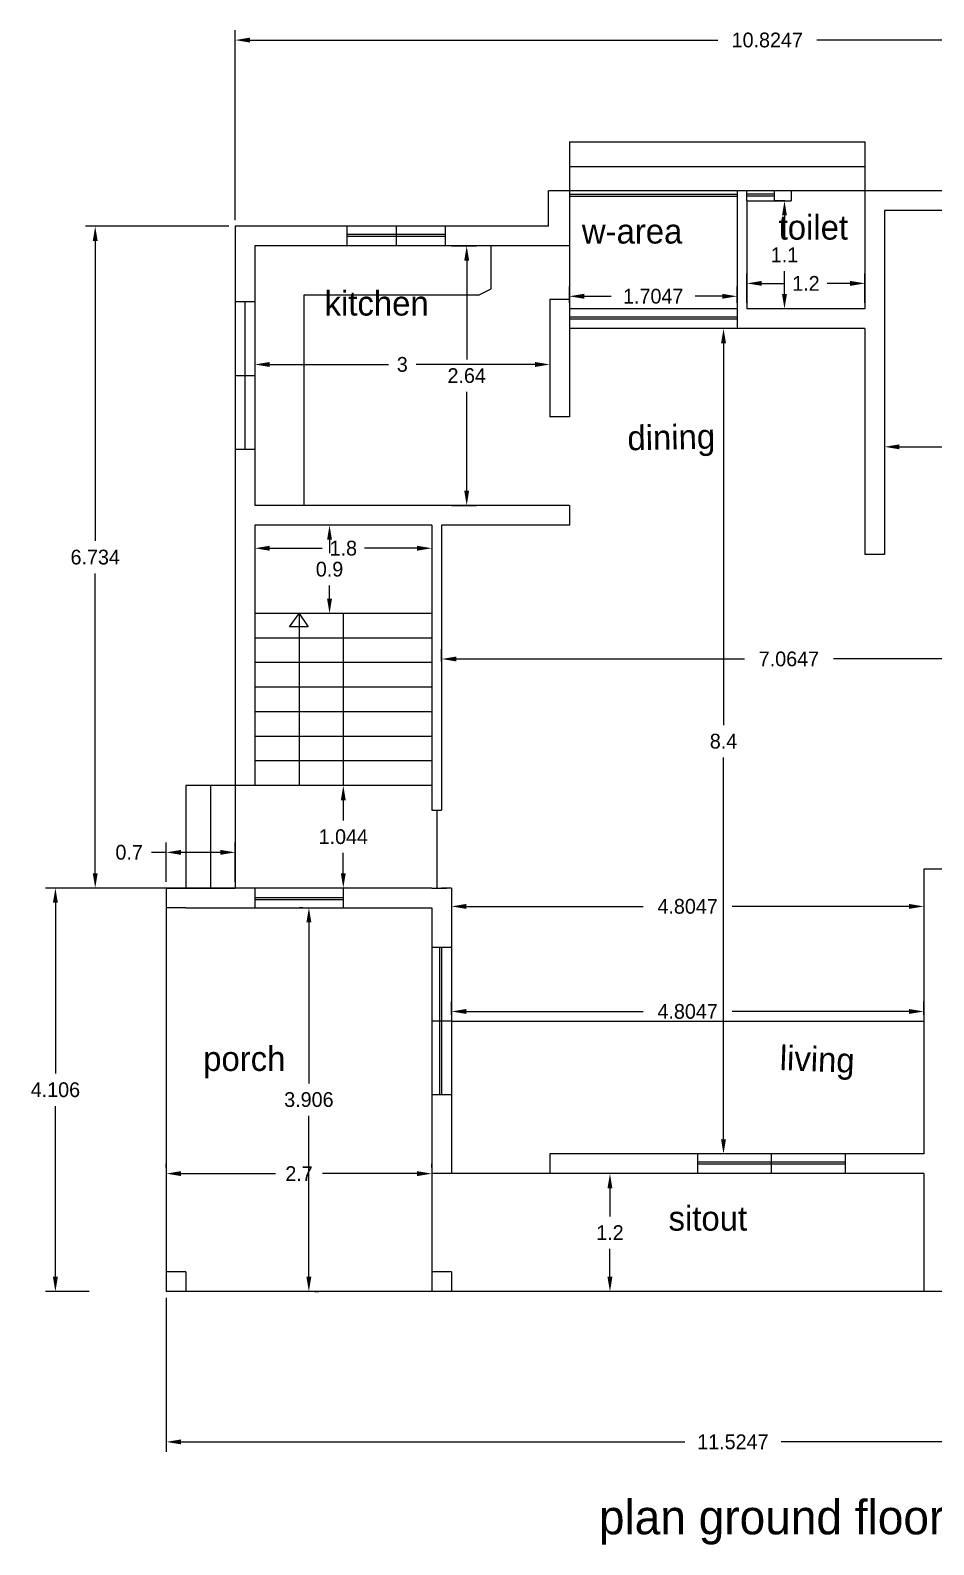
# Model space of a CAD drawing. Header units: inches. Extents: x -100 to 1476, y -184 to 112.
# Drawn here: x 312.86 to 322.05, y -16.38 to -0.97 of the extents above; entities that cross this region are included whole.
import ezdxf

# ---------------------------------------------------------------- set-up
doc = ezdxf.new("R2010")
doc.units = ezdxf.units.IN
doc.header["$MEASUREMENT"] = 0
doc.header["$PDMODE"] = 66
doc.dimstyles.get("Standard").update_dxf_attribs({"dimtxt": 0.15, "dimasz": 0.15, "dimexe": 0.1, "dimexo": 0.0625, "dimgap": 0.09, "dimtad": 0, "dimtih": 1, "dimtoh": 1, "dimdec": 4, "dimdsep": 46, "dimtxsty": 'Standard', "dimcen": 0.09, "dimadec": 0, "dimazin": 0, "dimtfac": 1, "dimtdec": 4, "dimtofl": 0, "dimtmove": 0, "dimatfit": 3, "dimfxl": 0, "dimtolj": 1, "dimtzin": 0, "dimlwd": 15, "dimarcsym": 0})

# ---------------------------------------------------------------- blocks, each defined once
blk = doc.blocks.new('*D214')
at = {"color": 0, "linetype": 'ByBlock', "lineweight": -2, "ltscale": 0.0008, "transparency": 16777216}
for p, q in [((314.248, -13.869), (314.248, -15.436)), ((325.773, -13.869), (325.773, -15.436))]:
    blk.add_line(p, q, dxfattribs=at)
at = {"color": 0, "linetype": 'ByBlock', "lineweight": 15, "ltscale": 0.0008, "transparency": 16777216}
for p, q in [((314.398, -15.336), (319.52, -15.336)), ((325.623, -15.336), (320.5, -15.336))]:
    blk.add_line(p, q, dxfattribs=at)
at = {"color": 0, "linetype": 'ByBlock', "ltscale": 0.0008, "transparency": 16777216}
for points in [[(314.398, -15.311), (314.398, -15.361), (314.248, -15.336)], [(325.623, -15.311), (325.623, -15.361), (325.773, -15.336)]]:
    blk.add_solid(points, dxfattribs=at)
at = {"layer": 'Defpoints', "color": 0, "linetype": 'ByBlock', "ltscale": 0.0008, "transparency": 16777216}
for p in [(314.248, -13.806), (325.773, -13.806), (314.248, -15.336)]:
    blk.add_point(p, dxfattribs=at)
at = {"color": 0, "linetype": 'ByBlock', "lineweight": 20, "ltscale": 0.0008, "transparency": 16777216, "insert": (320.01, -15.336), "char_height": 0.15, "attachment_point": 5}
blk.add_mtext('\\A1;11.5247', dxfattribs=at)
blk = doc.blocks.new('*D215')
at = {"color": 0, "linetype": 'ByBlock', "lineweight": -2, "ltscale": 0.0008, "transparency": 16777216}
for p, q in [((321.953, -9.569), (321.953, -9.987)), ((317.148, -9.763), (317.148, -9.987))]:
    blk.add_line(p, q, dxfattribs=at)
at = {"color": 0, "linetype": 'ByBlock', "lineweight": 15, "ltscale": 0.0008, "transparency": 16777216}
for p, q in [((317.298, -9.887), (319.098, -9.887)), ((321.803, -9.887), (320.003, -9.887))]:
    blk.add_line(p, q, dxfattribs=at)
at = {"color": 0, "linetype": 'ByBlock', "ltscale": 0.0008, "transparency": 16777216}
for points in [[(317.298, -9.862), (317.298, -9.912), (317.148, -9.887)], [(321.803, -9.862), (321.803, -9.912), (321.953, -9.887)]]:
    blk.add_solid(points, dxfattribs=at)
at = {"layer": 'Defpoints', "color": 0, "linetype": 'ByBlock', "ltscale": 0.0008, "transparency": 16777216}
for p in [(321.953, -9.506), (317.148, -9.7), (317.148, -9.887)]:
    blk.add_point(p, dxfattribs=at)
at = {"color": 0, "linetype": 'ByBlock', "lineweight": 20, "ltscale": 0.0008, "transparency": 16777216, "insert": (319.55, -9.887), "char_height": 0.15, "attachment_point": 5}
blk.add_mtext('\\A1;4.8047', dxfattribs=at)
blk = doc.blocks.new('*D221')
at = {"color": 0, "linetype": 'ByBlock', "lineweight": -2, "ltscale": 0.0008, "transparency": 16777216}
for p, q in [((319.388, -12.606), (318.66, -12.606)), ((318.698, -13.806), (318.66, -13.806))]:
    blk.add_line(p, q, dxfattribs=at)
at = {"color": 0, "linetype": 'ByBlock', "lineweight": 15, "ltscale": 0.0008, "transparency": 16777216}
for p, q in [((318.76, -12.756), (318.76, -13.041)), ((318.76, -13.656), (318.76, -13.371))]:
    blk.add_line(p, q, dxfattribs=at)
at = {"color": 0, "linetype": 'ByBlock', "ltscale": 0.0008, "transparency": 16777216}
for points in [[(318.735, -12.756), (318.785, -12.756), (318.76, -12.606)], [(318.735, -13.656), (318.785, -13.656), (318.76, -13.806)]]:
    blk.add_solid(points, dxfattribs=at)
at = {"layer": 'Defpoints', "color": 0, "linetype": 'ByBlock', "ltscale": 0.0008, "transparency": 16777216}
for p in [(319.45, -12.606), (318.76, -13.806), (318.76, -13.806)]:
    blk.add_point(p, dxfattribs=at)
at = {"color": 0, "linetype": 'ByBlock', "lineweight": 20, "ltscale": 0.0008, "transparency": 16777216, "insert": (318.76, -13.206), "char_height": 0.15, "attachment_point": 5}
blk.add_mtext('\\A1;1.2', dxfattribs=at)
blk = doc.blocks.new('*D222')
at = {"color": 0, "linetype": 'ByBlock', "lineweight": -2, "ltscale": 0.0008, "transparency": 16777216}
for p, q in [((315.635, -9.9), (315.598, -9.9)), ((315.76, -13.806), (315.798, -13.806))]:
    blk.add_line(p, q, dxfattribs=at)
at = {"color": 0, "linetype": 'ByBlock', "lineweight": 15, "ltscale": 0.0008, "transparency": 16777216}
for p, q in [((315.698, -10.05), (315.698, -11.688)), ((315.698, -13.656), (315.698, -12.018))]:
    blk.add_line(p, q, dxfattribs=at)
at = {"color": 0, "linetype": 'ByBlock', "ltscale": 0.0008, "transparency": 16777216}
for points in [[(315.673, -10.05), (315.723, -10.05), (315.698, -9.9)], [(315.673, -13.656), (315.723, -13.656), (315.698, -13.806)]]:
    blk.add_solid(points, dxfattribs=at)
at = {"layer": 'Defpoints', "color": 0, "linetype": 'ByBlock', "ltscale": 0.0008, "transparency": 16777216}
for p in [(315.698, -9.9), (315.698, -13.806), (315.698, -13.806)]:
    blk.add_point(p, dxfattribs=at)
at = {"color": 0, "linetype": 'ByBlock', "lineweight": 20, "ltscale": 0.0008, "transparency": 16777216, "insert": (315.698, -11.853), "char_height": 0.15, "attachment_point": 5}
blk.add_mtext('\\A1;3.906', dxfattribs=at)
blk = doc.blocks.new('*D223')
at = {"color": 0, "linetype": 'ByBlock', "lineweight": -2, "ltscale": 0.0008, "transparency": 16777216}
for p, q in [((321.159, -4.006), (319.815, -4.006)), ((320.988, -12.406), (319.815, -12.406))]:
    blk.add_line(p, q, dxfattribs=at)
at = {"color": 0, "linetype": 'ByBlock', "lineweight": 15, "ltscale": 0.0008, "transparency": 16777216}
for p, q in [((319.915, -4.156), (319.915, -8.041)), ((319.915, -12.256), (319.915, -8.371))]:
    blk.add_line(p, q, dxfattribs=at)
at = {"color": 0, "linetype": 'ByBlock', "ltscale": 0.0008, "transparency": 16777216}
for points in [[(319.89, -4.156), (319.94, -4.156), (319.915, -4.006)], [(319.89, -12.256), (319.94, -12.256), (319.915, -12.406)]]:
    blk.add_solid(points, dxfattribs=at)
at = {"layer": 'Defpoints', "color": 0, "linetype": 'ByBlock', "ltscale": 0.0008, "transparency": 16777216}
for p in [(321.221, -4.006), (319.915, -12.406), (321.05, -12.406)]:
    blk.add_point(p, dxfattribs=at)
at = {"color": 0, "linetype": 'ByBlock', "lineweight": 20, "ltscale": 0.0008, "transparency": 16777216, "insert": (319.915, -8.206), "char_height": 0.15, "attachment_point": 5}
blk.add_mtext('\\A1;8.4', dxfattribs=at)
blk = doc.blocks.new('*D224')
at = {"color": 0, "linetype": 'ByBlock', "lineweight": -2, "ltscale": 0.0008, "transparency": 16777216}
for p, q in [((321.553, -4.519), (321.553, -5.31)), ((325.573, -4.519), (325.573, -5.31))]:
    blk.add_line(p, q, dxfattribs=at)
at = {"color": 0, "linetype": 'ByBlock', "lineweight": 15, "ltscale": 0.0008, "transparency": 16777216}
for p, q in [((321.703, -5.21), (323.26, -5.21)), ((325.423, -5.21), (323.865, -5.21))]:
    blk.add_line(p, q, dxfattribs=at)
at = {"color": 0, "linetype": 'ByBlock', "ltscale": 0.0008, "transparency": 16777216}
for points in [[(321.703, -5.185), (321.703, -5.235), (321.553, -5.21)], [(325.423, -5.185), (325.423, -5.235), (325.573, -5.21)]]:
    blk.add_solid(points, dxfattribs=at)
at = {"layer": 'Defpoints', "color": 0, "linetype": 'ByBlock', "ltscale": 0.0008, "transparency": 16777216}
for p in [(321.553, -4.456), (325.573, -4.456), (325.573, -5.21)]:
    blk.add_point(p, dxfattribs=at)
at = {"color": 0, "linetype": 'ByBlock', "lineweight": 20, "ltscale": 0.0008, "transparency": 16777216, "insert": (323.563, -5.21), "char_height": 0.15, "attachment_point": 5}
blk.add_mtext('\\A1;4.02', dxfattribs=at)
blk = doc.blocks.new('*D225')
at = {"color": 0, "linetype": 'ByBlock', "lineweight": -2, "ltscale": 0.0008, "transparency": 16777216}
for p, q in [((320.54, -2.706), (320.435, -2.706)), ((320.69, -3.806), (320.435, -3.806))]:
    blk.add_line(p, q, dxfattribs=at)
at = {"color": 0, "linetype": 'ByBlock', "lineweight": 15, "ltscale": 0.0008, "transparency": 16777216}
for p, q in [((320.535, -2.856), (320.535, -3.091)), ((320.535, -3.656), (320.535, -3.421))]:
    blk.add_line(p, q, dxfattribs=at)
at = {"color": 0, "linetype": 'ByBlock', "lineweight": 18, "ltscale": 3, "transparency": 16777216}
for points in [[(320.56, -2.856), (320.51, -2.856), (320.535, -2.706)], [(320.51, -3.656), (320.56, -3.656), (320.535, -3.806)]]:
    blk.add_solid(points, dxfattribs=at)
at = {"layer": 'Defpoints', "color": 0, "linetype": 'ByBlock', "lineweight": 18, "transparency": 16777216}
for p in [(320.535, -2.706), (320.603, -2.706), (320.753, -3.806)]:
    blk.add_point(p, dxfattribs=at)
at = {"color": 0, "linetype": 'ByBlock', "lineweight": 20, "ltscale": 3, "transparency": 16777216, "insert": (320.535, -3.256), "char_height": 0.15, "attachment_point": 5}
blk.add_mtext('\\A1;1.1', dxfattribs=at)
blk = doc.blocks.new('*D226')
at = {"color": 0, "linetype": 'ByBlock', "lineweight": -2, "ltscale": 0.0008, "transparency": 16777216}
for p, q in [((320.153, -3.744), (320.153, -3.447)), ((321.353, -3.744), (321.353, -3.447))]:
    blk.add_line(p, q, dxfattribs=at)
at = {"color": 0, "linetype": 'ByBlock', "lineweight": 15, "ltscale": 0.0008, "transparency": 16777216}
for p, q in [((320.303, -3.547), (320.538, -3.547)), ((321.203, -3.547), (320.968, -3.547))]:
    blk.add_line(p, q, dxfattribs=at)
at = {"color": 0, "linetype": 'ByBlock', "ltscale": 0.0008, "transparency": 16777216}
for points in [[(320.303, -3.522), (320.303, -3.572), (320.153, -3.547)], [(321.203, -3.522), (321.203, -3.572), (321.353, -3.547)]]:
    blk.add_solid(points, dxfattribs=at)
at = {"layer": 'Defpoints', "color": 0, "linetype": 'ByBlock', "ltscale": 0.0008, "transparency": 16777216}
for p in [(321.353, -3.547), (320.153, -3.806), (321.353, -3.806)]:
    blk.add_point(p, dxfattribs=at)
at = {"color": 0, "linetype": 'ByBlock', "lineweight": 20, "ltscale": 0.0008, "transparency": 16777216, "insert": (320.753, -3.547), "char_height": 0.15, "attachment_point": 5}
blk.add_mtext('\\A1;1.2', dxfattribs=at)
blk = doc.blocks.new('*D228')
at = {"color": 0, "linetype": 'ByBlock', "lineweight": -2, "ltscale": 0.0008, "transparency": 16777216}
for p, q in [((314.948, -2.904), (314.948, -0.971)), ((325.773, -2.904), (325.773, -0.971))]:
    blk.add_line(p, q, dxfattribs=at)
at = {"color": 0, "linetype": 'ByBlock', "lineweight": 15, "ltscale": 0.0008, "transparency": 16777216}
for p, q in [((315.098, -1.071), (319.858, -1.071)), ((325.623, -1.071), (320.863, -1.071))]:
    blk.add_line(p, q, dxfattribs=at)
at = {"color": 0, "linetype": 'ByBlock', "lineweight": 18, "ltscale": 0.0008, "transparency": 16777216}
for points in [[(315.098, -1.046), (315.098, -1.096), (314.948, -1.071)], [(325.623, -1.096), (325.623, -1.046), (325.773, -1.071)]]:
    blk.add_solid(points, dxfattribs=at)
at = {"layer": 'Defpoints', "color": 0, "linetype": 'ByBlock', "lineweight": 18, "transparency": 16777216}
for p in [(325.773, -1.071), (314.948, -2.966), (325.773, -2.966)]:
    blk.add_point(p, dxfattribs=at)
at = {"color": 0, "linetype": 'ByBlock', "ltscale": 0.0008, "transparency": 16777216, "insert": (320.36, -1.071), "char_height": 0.15, "attachment_point": 5}
blk.add_mtext('\\A1;10.8247', dxfattribs=at)
blk = doc.blocks.new('*D229')
at = {"color": 0, "linetype": 'ByBlock', "lineweight": -2, "ltscale": 0.0008, "transparency": 16777216}
for p, q in [((314.248, -9.638), (314.248, -9.237)), ((314.948, -9.638), (314.948, -9.237))]:
    blk.add_line(p, q, dxfattribs=at)
at = {"color": 0, "linetype": 'ByBlock', "lineweight": 15, "ltscale": 0.0008, "transparency": 16777216}
for p, q in [((314.248, -9.337), (314.098, -9.337)), ((314.798, -9.337), (314.398, -9.337))]:
    blk.add_line(p, q, dxfattribs=at)
at = {"color": 0, "linetype": 'ByBlock', "ltscale": 0.0008, "transparency": 16777216}
for points in [[(314.398, -9.312), (314.398, -9.362), (314.248, -9.337)], [(314.798, -9.312), (314.798, -9.362), (314.948, -9.337)]]:
    blk.add_solid(points, dxfattribs=at)
at = {"layer": 'Defpoints', "color": 0, "linetype": 'ByBlock', "ltscale": 0.0008, "transparency": 16777216}
for p in [(314.248, -9.337), (314.248, -9.7), (314.948, -9.7)]:
    blk.add_point(p, dxfattribs=at)
at = {"color": 0, "linetype": 'ByBlock', "ltscale": 0.0008, "transparency": 16777216, "insert": (313.87, -9.337), "char_height": 0.15, "attachment_point": 5}
blk.add_mtext('\\A1;0.7', dxfattribs=at)
blk = doc.blocks.new('*D232')
at = {"color": 0, "linetype": 'ByBlock', "lineweight": -2, "ltscale": 0.0008, "transparency": 16777216}
for p, q in [((315.985, -6.006), (315.808, -6.006)), ((315.985, -6.906), (315.808, -6.906))]:
    blk.add_line(p, q, dxfattribs=at)
at = {"color": 0, "linetype": 'ByBlock', "lineweight": 15, "ltscale": 0.0008, "transparency": 16777216}
for p, q in [((315.908, -6.156), (315.908, -6.291)), ((315.908, -6.756), (315.908, -6.621))]:
    blk.add_line(p, q, dxfattribs=at)
at = {"color": 0, "linetype": 'ByBlock', "lineweight": 18, "ltscale": 0.0008, "transparency": 16777216}
for points in [[(315.933, -6.156), (315.883, -6.156), (315.908, -6.006)], [(315.883, -6.756), (315.933, -6.756), (315.908, -6.906)]]:
    blk.add_solid(points, dxfattribs=at)
at = {"layer": 'Defpoints', "color": 0, "linetype": 'ByBlock', "lineweight": 18, "transparency": 16777216}
for p in [(315.908, -6.006), (316.048, -6.006), (316.048, -6.906)]:
    blk.add_point(p, dxfattribs=at)
at = {"color": 0, "linetype": 'ByBlock', "ltscale": 0.0008, "transparency": 16777216, "insert": (315.908, -6.456), "char_height": 0.15, "attachment_point": 5}
blk.add_mtext('\\A1;0.9', dxfattribs=at)
blk = doc.blocks.new('*D233')
at = {"color": 0, "linetype": 'ByBlock', "lineweight": -2, "ltscale": 0.0008, "transparency": 16777216}
for p, q in [((315.985, -8.656), (315.948, -8.656)), ((315.985, -9.7), (315.948, -9.7))]:
    blk.add_line(p, q, dxfattribs=at)
at = {"color": 0, "linetype": 'ByBlock', "lineweight": 15, "ltscale": 0.0008, "transparency": 16777216}
for p, q in [((316.048, -8.806), (316.048, -9.013)), ((316.048, -9.55), (316.048, -9.343))]:
    blk.add_line(p, q, dxfattribs=at)
at = {"color": 0, "linetype": 'ByBlock', "ltscale": 0.0008, "transparency": 16777216}
for points in [[(316.023, -8.806), (316.073, -8.806), (316.048, -8.656)], [(316.023, -9.55), (316.073, -9.55), (316.048, -9.7)]]:
    blk.add_solid(points, dxfattribs=at)
at = {"layer": 'Defpoints', "color": 0, "linetype": 'ByBlock', "ltscale": 0.0008, "transparency": 16777216}
for p in [(316.048, -8.656), (316.048, -9.7), (316.048, -9.7)]:
    blk.add_point(p, dxfattribs=at)
at = {"color": 0, "linetype": 'ByBlock', "ltscale": 0.0008, "transparency": 16777216, "insert": (316.048, -9.178), "char_height": 0.15, "attachment_point": 5}
blk.add_mtext('\\A1;1.044', dxfattribs=at)
blk = doc.blocks.new('*D234')
at = {"color": 0, "linetype": 'ByBlock', "lineweight": -2, "ltscale": 0.0008, "transparency": 16777216}
for p, q in [((317.148, -10.991), (317.148, -10.856)), ((321.953, -10.991), (321.953, -10.856))]:
    blk.add_line(p, q, dxfattribs=at)
at = {"color": 0, "linetype": 'ByBlock', "lineweight": 15, "ltscale": 0.0008, "transparency": 16777216}
for p, q in [((317.298, -10.956), (319.098, -10.956)), ((321.803, -10.956), (320.003, -10.956))]:
    blk.add_line(p, q, dxfattribs=at)
at = {"color": 0, "linetype": 'ByBlock', "ltscale": 0.0008, "transparency": 16777216}
for points in [[(317.298, -10.931), (317.298, -10.981), (317.148, -10.956)], [(321.803, -10.931), (321.803, -10.981), (321.953, -10.956)]]:
    blk.add_solid(points, dxfattribs=at)
at = {"layer": 'Defpoints', "color": 0, "linetype": 'ByBlock', "ltscale": 0.0008, "transparency": 16777216}
for p in [(317.148, -11.053), (321.953, -10.956), (321.953, -11.053)]:
    blk.add_point(p, dxfattribs=at)
at = {"color": 0, "linetype": 'ByBlock', "ltscale": 0.0008, "transparency": 16777216, "insert": (319.55, -10.956), "char_height": 0.15, "attachment_point": 5}
blk.add_mtext('\\A1;4.8047', dxfattribs=at)
blk = doc.blocks.new('*D235')
at = {"color": 0, "linetype": 'ByBlock', "lineweight": -2, "ltscale": 0.0008, "transparency": 16777216}
for p, q in [((314.248, -12.544), (314.248, -12.506)), ((316.948, -12.544), (316.948, -12.506))]:
    blk.add_line(p, q, dxfattribs=at)
at = {"color": 0, "linetype": 'ByBlock', "lineweight": 15, "ltscale": 0.0008, "transparency": 16777216}
for p, q in [((314.398, -12.606), (315.358, -12.606)), ((316.798, -12.606), (315.838, -12.606))]:
    blk.add_line(p, q, dxfattribs=at)
at = {"color": 0, "linetype": 'ByBlock', "ltscale": 0.0008, "transparency": 16777216}
for points in [[(314.398, -12.581), (314.398, -12.631), (314.248, -12.606)], [(316.798, -12.581), (316.798, -12.631), (316.948, -12.606)]]:
    blk.add_solid(points, dxfattribs=at)
at = {"layer": 'Defpoints', "color": 0, "linetype": 'ByBlock', "ltscale": 0.0008, "transparency": 16777216}
for p in [(314.248, -12.606), (314.248, -12.606), (316.948, -12.606)]:
    blk.add_point(p, dxfattribs=at)
at = {"color": 0, "linetype": 'ByBlock', "ltscale": 0.0008, "transparency": 16777216, "insert": (315.598, -12.606), "char_height": 0.15, "attachment_point": 5}
blk.add_mtext('\\A1;2.7', dxfattribs=at)
blk = doc.blocks.new('*D333')
at = {"color": 0, "linetype": 'ByBlock', "lineweight": -2, "ltscale": 0.0008, "transparency": 16777216}
for p, q in [((315.148, -6.069), (315.148, -6.342)), ((316.948, -6.069), (316.948, -6.342))]:
    blk.add_line(p, q, dxfattribs=at)
at = {"color": 0, "linetype": 'ByBlock', "lineweight": 15, "ltscale": 0.0008, "transparency": 16777216}
for p, q in [((315.298, -6.242), (315.833, -6.242)), ((316.798, -6.242), (316.263, -6.242))]:
    blk.add_line(p, q, dxfattribs=at)
at = {"color": 0, "linetype": 'ByBlock', "lineweight": 18, "ltscale": 0.0008, "transparency": 16777216}
for points in [[(315.298, -6.217), (315.298, -6.267), (315.148, -6.242)], [(316.798, -6.267), (316.798, -6.217), (316.948, -6.242)]]:
    blk.add_solid(points, dxfattribs=at)
at = {"layer": 'Defpoints', "color": 0, "linetype": 'ByBlock', "lineweight": 18, "transparency": 16777216}
for p in [(315.148, -6.006), (316.948, -6.006), (315.148, -6.242)]:
    blk.add_point(p, dxfattribs=at)
at = {"color": 0, "linetype": 'ByBlock', "lineweight": 18, "ltscale": 0.0008, "transparency": 16777216, "insert": (316.048, -6.242), "char_height": 0.15, "attachment_point": 5}
blk.add_mtext('\\A1;1.8', dxfattribs=at)
blk = doc.blocks.new('*D334')
at = {"color": 0, "linetype": 'ByBlock', "lineweight": -2, "ltscale": 0.0008, "transparency": 16777216}
for p, q in [((317.048, -7.394), (317.048, -7.269)), ((324.113, -7.394), (324.113, -7.269))]:
    blk.add_line(p, q, dxfattribs=at)
at = {"color": 0, "linetype": 'ByBlock', "lineweight": 15, "ltscale": 0.0008, "transparency": 16777216}
for p, q in [((317.198, -7.369), (320.128, -7.369)), ((323.963, -7.369), (321.033, -7.369))]:
    blk.add_line(p, q, dxfattribs=at)
at = {"color": 0, "linetype": 'ByBlock', "lineweight": 18, "ltscale": 3, "transparency": 16777216}
for points in [[(317.198, -7.344), (317.198, -7.394), (317.048, -7.369)], [(323.963, -7.394), (323.963, -7.344), (324.113, -7.369)]]:
    blk.add_solid(points, dxfattribs=at)
at = {"layer": 'Defpoints', "color": 0, "linetype": 'ByBlock', "lineweight": 18, "transparency": 16777216}
for p in [(324.113, -7.369), (317.048, -7.456), (324.113, -7.456)]:
    blk.add_point(p, dxfattribs=at)
at = {"color": 0, "linetype": 'ByBlock', "lineweight": 18, "ltscale": 3, "transparency": 16777216, "insert": (320.58, -7.369), "char_height": 0.15, "attachment_point": 5}
blk.add_mtext('\\A1;7.0647', dxfattribs=at)
blk = doc.blocks.new('*D344')
at = {"color": 0, "linetype": 'ByBlock', "lineweight": -2, "ltscale": 0.0008, "transparency": 16777216}
for p, q in [((314.885, -2.966), (313.425, -2.966)), ((315.085, -9.7), (313.425, -9.7))]:
    blk.add_line(p, q, dxfattribs=at)
at = {"color": 0, "linetype": 'ByBlock', "lineweight": 15, "ltscale": 0.0008, "transparency": 16777216}
for p, q in [((313.525, -3.116), (313.525, -6.168)), ((313.525, -9.55), (313.525, -6.498))]:
    blk.add_line(p, q, dxfattribs=at)
at = {"color": 0, "linetype": 'ByBlock', "lineweight": 18, "ltscale": 0.0008, "transparency": 16777216}
for points in [[(313.55, -3.116), (313.5, -3.116), (313.525, -2.966)], [(313.5, -9.55), (313.55, -9.55), (313.525, -9.7)]]:
    blk.add_solid(points, dxfattribs=at)
at = {"layer": 'Defpoints', "color": 0, "linetype": 'ByBlock', "lineweight": 18, "transparency": 16777216}
for p in [(314.948, -2.966), (313.525, -9.7), (315.148, -9.7)]:
    blk.add_point(p, dxfattribs=at)
at = {"color": 0, "linetype": 'ByBlock', "lineweight": 18, "ltscale": 0.0008, "transparency": 16777216, "insert": (313.525, -6.333), "char_height": 0.15, "attachment_point": 5}
blk.add_mtext('\\A1;6.734', dxfattribs=at)
blk = doc.blocks.new('*D345')
at = {"color": 0, "linetype": 'ByBlock', "lineweight": -2, "ltscale": 0.0008, "transparency": 16777216}
for p, q in [((313.462, -9.7), (313.02, -9.7)), ((313.462, -13.806), (313.02, -13.806))]:
    blk.add_line(p, q, dxfattribs=at)
at = {"color": 0, "linetype": 'ByBlock', "lineweight": 15, "ltscale": 0.0008, "transparency": 16777216}
for p, q in [((313.12, -9.85), (313.12, -11.588)), ((313.12, -13.656), (313.12, -11.918))]:
    blk.add_line(p, q, dxfattribs=at)
at = {"color": 0, "linetype": 'ByBlock', "lineweight": 18, "ltscale": 0.0008, "transparency": 16777216}
for points in [[(313.145, -9.85), (313.095, -9.85), (313.12, -9.7)], [(313.095, -13.656), (313.145, -13.656), (313.12, -13.806)]]:
    blk.add_solid(points, dxfattribs=at)
at = {"layer": 'Defpoints', "color": 0, "linetype": 'ByBlock', "lineweight": 18, "transparency": 16777216}
for p in [(313.525, -9.7), (313.12, -13.806), (313.525, -13.806)]:
    blk.add_point(p, dxfattribs=at)
at = {"color": 0, "linetype": 'ByBlock', "lineweight": 18, "ltscale": 0.0008, "transparency": 16777216, "insert": (313.12, -11.753), "char_height": 0.15, "attachment_point": 5}
blk.add_mtext('\\A1;4.106', dxfattribs=at)
blk = doc.blocks.new('*D346')
at = {"color": 0, "linetype": 'ByBlock', "lineweight": -2, "ltscale": 0.0008, "transparency": 16777216}
for p, q in [((318.348, -3.744), (318.348, -3.578)), ((320.053, -3.744), (320.053, -3.578))]:
    blk.add_line(p, q, dxfattribs=at)
at = {"color": 0, "linetype": 'ByBlock', "lineweight": 15, "ltscale": 0.0008, "transparency": 16777216}
for p, q in [((318.498, -3.678), (318.773, -3.678)), ((319.903, -3.678), (319.628, -3.678))]:
    blk.add_line(p, q, dxfattribs=at)
at = {"color": 0, "linetype": 'ByBlock', "lineweight": 18, "ltscale": 0.0008, "transparency": 16777216}
for points in [[(318.498, -3.653), (318.498, -3.703), (318.348, -3.678)], [(319.903, -3.703), (319.903, -3.653), (320.053, -3.678)]]:
    blk.add_solid(points, dxfattribs=at)
at = {"layer": 'Defpoints', "color": 0, "linetype": 'ByBlock', "lineweight": 18, "transparency": 16777216}
for p in [(320.053, -3.678), (318.348, -3.806), (320.053, -3.806)]:
    blk.add_point(p, dxfattribs=at)
at = {"color": 0, "linetype": 'ByBlock', "lineweight": 18, "ltscale": 0.0008, "transparency": 16777216, "insert": (319.2, -3.678), "char_height": 0.15, "attachment_point": 5}
blk.add_mtext('\\A1;1.7047', dxfattribs=at)
blk = doc.blocks.new('*D348')
at = {"color": 0, "linetype": 'ByBlock', "lineweight": -2, "ltscale": 0.0008, "transparency": 16777216}
for p, q in [((315.148, -4.369), (315.148, -4.472)), ((318.148, -4.369), (318.148, -4.472))]:
    blk.add_line(p, q, dxfattribs=at)
at = {"color": 0, "linetype": 'ByBlock', "lineweight": 15, "ltscale": 0.0008, "transparency": 16777216}
for p, q in [((315.298, -4.372), (316.508, -4.372)), ((317.998, -4.372), (316.788, -4.372))]:
    blk.add_line(p, q, dxfattribs=at)
at = {"color": 0, "linetype": 'ByBlock', "lineweight": 18, "ltscale": 0.0008, "transparency": 16777216}
for points in [[(315.298, -4.347), (315.298, -4.397), (315.148, -4.372)], [(317.998, -4.397), (317.998, -4.347), (318.148, -4.372)]]:
    blk.add_solid(points, dxfattribs=at)
at = {"layer": 'Defpoints', "color": 0, "linetype": 'ByBlock', "lineweight": 18, "transparency": 16777216}
for p in [(315.148, -4.306), (318.148, -4.306), (315.148, -4.372)]:
    blk.add_point(p, dxfattribs=at)
at = {"color": 0, "linetype": 'ByBlock', "lineweight": 18, "ltscale": 0.0008, "transparency": 16777216, "insert": (316.648, -4.372), "char_height": 0.15, "attachment_point": 5}
blk.add_mtext('\\A1;3', dxfattribs=at)
blk = doc.blocks.new('*D349')
at = {"color": 0, "linetype": 'ByBlock', "lineweight": -2, "ltscale": 0.0008, "transparency": 16777216}
for p, q in [((317.15, -3.166), (317.403, -3.166)), ((317.15, -5.806), (317.403, -5.806))]:
    blk.add_line(p, q, dxfattribs=at)
at = {"color": 0, "linetype": 'ByBlock', "lineweight": 15, "ltscale": 0.0008, "transparency": 16777216}
for p, q in [((317.303, -3.316), (317.303, -4.321)), ((317.303, -5.656), (317.303, -4.651))]:
    blk.add_line(p, q, dxfattribs=at)
at = {"color": 0, "linetype": 'ByBlock', "lineweight": 18, "ltscale": 0.0008, "transparency": 16777216}
for points in [[(317.328, -3.316), (317.278, -3.316), (317.303, -3.166)], [(317.278, -5.656), (317.328, -5.656), (317.303, -5.806)]]:
    blk.add_solid(points, dxfattribs=at)
at = {"layer": 'Defpoints', "color": 0, "linetype": 'ByBlock', "lineweight": 18, "transparency": 16777216}
for p in [(317.088, -3.166), (317.088, -5.806), (317.303, -5.806)]:
    blk.add_point(p, dxfattribs=at)
at = {"color": 0, "linetype": 'ByBlock', "lineweight": 18, "ltscale": 0.0008, "transparency": 16777216, "insert": (317.303, -4.486), "char_height": 0.15, "attachment_point": 5}
blk.add_mtext('\\A1;2.64', dxfattribs=at)

msp = doc.modelspace()

# ---------------------------------------------------------------- linework, layer by layer
at = {"color": 0, "linetype": 'ByBlock', "lineweight": 20, "ltscale": 0.0008}
for p, q in [((318.34786, -2.10626), (318.34786, -3.80626)), ((324.39254, -2.60626), (318.13481, -2.60626)), ((320.05254, -2.60626), (320.05254, -3.80626)), ((320.60254, -2.60626), (320.60254, -2.70626)), ((321.35254, -2.60626), (321.35254, -3.80626)), ((320.15254, -2.70626), (320.15254, -3.80626)), ((320.15254, -2.70626), (320.60254, -2.70626)), ((325.55254, -2.80626), (321.55254, -2.80626)), ((321.55254, -2.80626), (321.55254, -6.10626)), ((314.94786, -2.96626), (314.94786, -9.70028)), ((318.13481, -2.96626), (314.94786, -2.96626)), ((315.14786, -3.16626), (315.14786, -5.80626)), ((318.34786, -3.16626), (315.14786, -3.16626)), ((315.64786, -3.66626), (315.64786, -5.80626)), ((317.4232, -3.66626), (315.64786, -3.66626)), ((318.14786, -3.70626), (318.14786, -4.90626)), ((318.14786, -3.70626), (318.34786, -3.70626)), ((318.34786, -3.80626), (318.34786, -4.00626)), ((320.05254, -3.80626), (318.34786, -3.80626)), ((320.05254, -3.80626), (320.05254, -4.00626)), ((321.35254, -3.80626), (320.15254, -3.80626)), ((320.25254, -3.80626), (320.15254, -3.80626)), ((320.37254, -3.80626), (320.15254, -3.80626)), ((321.35254, -4.00626), (318.34786, -4.00626)), ((318.34786, -4.00626), (318.34786, -4.90626)), ((321.35254, -4.00626), (321.35254, -6.30626)), ((318.34786, -4.90626), (318.14786, -4.90626)), ((318.34786, -5.80626), (315.14786, -5.80626)), ((318.34786, -5.80626), (318.34786, -6.00626)), ((315.14786, -6.00626), (315.14786, -8.65626)), ((316.94786, -6.00626), (315.14786, -6.00626)), ((316.94786, -6.00626), (316.94786, -8.90626)), ((318.34786, -6.00626), (317.04786, -6.00626)), ((317.04786, -6.00626), (317.04786, -8.90626)), ((321.55254, -6.10626), (321.55254, -6.30626)), ((321.55254, -6.30626), (321.35254, -6.30626)), ((316.94786, -6.90626), (315.14786, -6.90626)), ((315.50218, -7.0433), (315.59786, -6.90626)), ((315.59786, -6.90626), (315.59786, -8.65626)), ((315.59786, -6.90626), (315.69213, -7.0433)), ((316.04786, -6.90626), (316.04786, -8.65626)), ((315.69213, -7.0433), (315.50218, -7.0433)), ((316.94786, -7.15626), (315.14786, -7.15626)), ((316.94786, -7.40626), (315.14786, -7.40626)), ((316.94786, -7.65626), (315.14786, -7.65626)), ((316.94786, -7.90626), (315.14786, -7.90626)), ((316.94786, -8.15626), (315.14786, -8.15626)), ((316.94786, -8.40626), (315.14786, -8.40626)), ((316.94786, -8.65626), (314.94786, -8.65626)), ((316.94786, -8.90626), (317.04786, -8.90626)), ((321.95254, -9.50626), (321.95254, -12.40626)), ((322.15254, -9.50626), (321.95254, -9.50626)), ((314.24786, -9.70028), (314.94786, -9.70028)), ((314.24786, -9.70028), (314.24786, -13.80626)), ((316.94786, -9.70028), (315.14786, -9.70028)), ((315.14786, -9.70028), (315.14786, -9.90028)), ((316.04786, -9.70028), (316.04786, -9.90028)), ((316.94786, -9.70028), (317.09786, -9.70028)), ((317.14786, -9.70028), (317.04786, -9.70028)), ((317.14786, -9.70028), (317.14786, -12.40626)), ((316.04786, -9.80028), (315.14786, -9.80028)), ((316.04786, -9.82028), (315.14786, -9.82028)), ((314.44786, -9.90028), (314.24786, -9.90028)), ((314.44786, -9.90028), (316.94786, -9.90028)), ((316.94786, -9.90028), (316.94786, -13.60626)), ((321.95254, -12.40626), (318.14786, -12.40626)), ((318.14786, -12.40626), (318.14786, -12.60626)), ((321.95254, -12.60626), (316.94786, -12.60626)), ((321.95254, -12.60626), (321.95254, -13.80626)), ((314.44786, -13.60626), (314.24786, -13.60626)), ((314.44786, -13.60626), (314.44786, -13.80626)), ((316.94786, -13.60626), (316.94786, -13.80626)), ((317.14786, -13.60626), (316.94786, -13.60626)), ((317.14786, -13.60626), (317.14786, -13.80626)), ((314.44786, -13.80626), (314.24786, -13.80626)), ((316.94786, -13.80626), (314.44786, -13.80626)), ((325.77254, -13.80626), (316.94786, -13.80626)), ((319.3602, -13.80626), (318.3602, -13.80626))]:
    msp.add_line(p, q, dxfattribs=at)
at = {"color": 0, "linetype": 'ByBlock', "lineweight": 18, "ltscale": 0.0008}
for p, q in [((318.34786, -2.10626), (321.35254, -2.10626)), ((321.35254, -2.10626), (321.35254, -2.60626)), ((318.34786, -2.35626), (321.35254, -2.35626)), ((320.60254, -2.35626), (320.60254, -2.35626)), ((318.13481, -2.96626), (318.13481, -2.60626)), ((314.94786, -8.65626), (314.44786, -8.65626)), ((314.44786, -8.65626), (314.44786, -9.70028)), ((314.69786, -8.65626), (314.69786, -9.70028)), ((316.99786, -8.90626), (316.99786, -9.70028))]:
    msp.add_line(p, q, dxfattribs=at)
at = {"color": 3, "linetype": 'ByBlock', "ltscale": 0.0008}
for p, q in [((320.15254, -2.70626), (320.15254, -2.60626)), ((320.43504, -2.70626), (320.43504, -2.60626)), ((318.34786, -2.63886), (320.05254, -2.63886)), ((318.34786, -2.65886), (320.05254, -2.65886)), ((320.15254, -2.63626), (320.43504, -2.63626)), ((320.15254, -2.65626), (320.43504, -2.65626)), ((316.08786, -3.16626), (316.08786, -2.96626)), ((316.08786, -3.04626), (317.08786, -3.04626)), ((316.08786, -3.06626), (317.08786, -3.06626)), ((316.58786, -3.16626), (316.58786, -2.96626)), ((317.08786, -3.16626), (317.08786, -2.96626)), ((318.34786, -3.88626), (320.05254, -3.88626)), ((318.34786, -3.90626), (320.05254, -3.90626)), ((317.14786, -11.05327), (321.95254, -11.05327)), ((319.65124, -12.48626), (321.15124, -12.48626)), ((319.65124, -12.50626), (321.15124, -12.50626))]:
    msp.add_line(p, q, dxfattribs=at)
at = {"color": 4, "linetype": 'ByBlock', "lineweight": 18, "ltscale": 3}
for p, q in [((317.55114, -3.60148), (317.55114, -3.16626)), ((317.4232, -3.66626), (317.55114, -3.60148))]:
    msp.add_line(p, q, dxfattribs=at)
at = {"color": 0, "linetype": 'ByBlock', "ltscale": 0.0008}
for p, q in [((315.14786, -3.73626), (314.94786, -3.73626)), ((315.04786, -3.73626), (315.04786, -5.23626)), ((315.14786, -4.48626), (314.94786, -4.48626)), ((315.14786, -5.23626), (314.94786, -5.23626)), ((315.14786, -9.70028), (314.94786, -9.70028)), ((317.14786, -10.30327), (316.94786, -10.30327)), ((317.02786, -10.30327), (317.02786, -11.80327)), ((317.04786, -10.30327), (317.04786, -11.80327)), ((317.14786, -11.05327), (316.94786, -11.05327)), ((317.14786, -11.80327), (316.94786, -11.80327)), ((319.65124, -12.40626), (319.65124, -12.60626)), ((320.40124, -12.40626), (320.40124, -12.60626)), ((321.15124, -12.40626), (321.15124, -12.60626))]:
    msp.add_line(p, q, dxfattribs=at)
at = {"color": 1, "linetype": 'ByBlock', "ltscale": 0.0008}
msp.add_line((317.14786, -12.40626), (317.14786, -12.60626), dxfattribs=at)

# ---------------------------------------------------------------- texts
at = {"color": 3, "linetype": 'ByBlock', "lineweight": 20, "ltscale": 0.0008, "char_height": 0.25, "width": 1.4467724, "attachment_point": 1}
for s, insert in [('{\\fVani|b0|i0|c0|p34;toilet}', (320.47556, -2.8516)), ('{\\fVani|b0|i0|c0|p34;w-area}', (318.47441, -2.89156)), ('{\\fVani|b0|i0|c0|p34;kitchen}', (315.85757, -3.62461)), ('{\\fVani|b0|i0|c0|p34;porch}', (314.62307, -11.31127)), ('{\\fVani|b0|i0|c0|p34;sitout}', (319.35607, -12.93617))]:
    msp.add_mtext(s, dxfattribs=dict(at, insert=insert))
for s, insert, rotation in [('{\\fVani|b0|i0|c0|p34;dining}', (318.93496, -4.99583), 1.149693), ('{\\fVani|b0|i0|c0|p34;living}', (320.49267, -11.30191), 357.79481)]:
    msp.add_mtext(s, dxfattribs=dict(at, insert=insert, rotation=rotation))
at = {"color": 0, "linetype": 'ByBlock', "ltscale": 0.0008, "insert": (318.64774, -15.92662), "char_height": 0.35, "width": 5.6030207, "attachment_point": 1}
msp.add_mtext('{\\fVani|b0|i0|c0|p34;plan ground floor 123 m2}', dxfattribs=at)

# ---------------------------------------------------------------- dimensions: what is measured, and where the dimension line sits
at = {"color": 1, "linetype": 'ByBlock', "ltscale": 0.0008}
for base, p1, p2, picture, middle in [((325.77254, -1.07134), (314.94786, -2.96626), (325.77254, -2.96626), '*D228', (320.3602, -1.07134)), ((314.24786, -9.33671), (314.94786, -9.70028), (314.24786, -9.70028), '*D229', (313.87036, -9.33671)), ((321.95254, -10.95626), (317.14786, -11.05327), (321.95254, -11.05327), '*D234', (319.5502, -10.95626))]:
    dim = msp.add_linear_dim(base=base, p1=p1, p2=p2, dimstyle='Standard', dxfattribs=at)
    dim.commit()
    dim.dimension.update_dxf_attribs({"geometry": picture, "text_midpoint": middle})
at = {"color": 0, "linetype": 'ByBlock', "lineweight": 20, "ltscale": 0.0008}
for base, p1, p2, picture, middle in [((320.53504, -2.70626), (320.75254, -3.80626), (320.60254, -2.70626), '*D225', (320.53504, -3.25626)), ((319.91479, -12.40626), (321.2214, -4.00626), (321.0502, -12.40626), '*D223', (319.91479, -8.20626)), ((315.69786, -13.80626), (315.69786, -9.90028), (315.69786, -13.80626), '*D222', (315.69786, -11.85327)), ((318.7602, -13.80626), (319.4502, -12.60626), (318.7602, -13.80626), '*D221', (318.7602, -13.20626))]:
    dim = msp.add_linear_dim(base=base, p1=p1, p2=p2, angle=270, dimstyle='Standard', dxfattribs=at)
    dim.commit()
    dim.dimension.update_dxf_attribs({"geometry": picture, "text_midpoint": middle})
at = {"color": 0, "linetype": 'ByBlock', "lineweight": 18, "ltscale": 0.0008}
for base, p1, p2, picture, middle in [((313.52482, -9.70028), (314.94786, -2.96626), (315.14786, -9.70028), '*D344', (313.52482, -6.33327)), ((317.30323, -5.80626), (317.08786, -3.16626), (317.08786, -5.80626), '*D349', (317.30323, -4.48626)), ((313.12043, -13.80626), (313.52482, -9.70028), (313.52482, -13.80626), '*D345', (313.12043, -11.75327))]:
    dim = msp.add_linear_dim(base=base, p1=p1, p2=p2, angle=90, dimstyle='Standard', dxfattribs=at)
    dim.commit()
    dim.dimension.update_dxf_attribs({"geometry": picture, "text_midpoint": middle})
at = {"color": 0, "linetype": 'ByBlock', "lineweight": 20, "ltscale": 0.0008}
for base, p1, p2, picture, middle in [((321.35254, -3.54681), (320.15254, -3.80626), (321.35254, -3.80626), '*D226', (320.75254, -3.54681)), ((325.57254, -5.21), (321.55254, -4.45626), (325.57254, -4.45626), '*D224', (323.56254, -5.21)), ((317.14786, -9.88714), (321.95254, -9.50626), (317.14786, -9.70028), '*D215', (319.5502, -9.88714)), ((314.24786, -15.3362), (325.77254, -13.80626), (314.24786, -13.80626), '*D214', (320.0102, -15.3362))]:
    dim = msp.add_linear_dim(base=base, p1=p1, p2=p2, dimstyle='Standard', dxfattribs=at)
    dim.commit()
    dim.dimension.update_dxf_attribs({"geometry": picture, "text_midpoint": middle})
at = {"color": 0, "linetype": 'ByBlock', "lineweight": 18, "ltscale": 0.0008}
for base, p1, p2, picture, middle in [((320.05254, -3.67848), (318.34786, -3.80626), (320.05254, -3.80626), '*D346', (319.2002, -3.67848)), ((315.14786, -4.37207), (318.14786, -4.30626), (315.14786, -4.30626), '*D348', (316.64786, -4.37207)), ((315.14786, -6.2425), (316.94786, -6.00626), (315.14786, -6.00626), '*D333', (316.04786, -6.2425)), ((324.11254, -7.3693), (317.04786, -7.45626), (324.11254, -7.45626), '*D334', (320.5802, -7.3693))]:
    dim = msp.add_linear_dim(base=base, p1=p1, p2=p2, dimstyle='Standard', dxfattribs=at)
    dim.commit()
    dim.dimension.update_dxf_attribs({"geometry": picture, "text_midpoint": middle})
at = {"color": 1, "linetype": 'ByBlock', "ltscale": 0.0008}
for base, p1, p2, picture, middle in [((315.90767, -6.00626), (316.04786, -6.90626), (316.04786, -6.00626), '*D232', (315.90767, -6.45626)), ((316.04786, -9.70028), (316.04786, -8.65626), (316.04786, -9.70028), '*D233', (316.04786, -9.17827))]:
    dim = msp.add_linear_dim(base=base, p1=p1, p2=p2, angle=90, dimstyle='Standard', dxfattribs=at)
    dim.commit()
    dim.dimension.update_dxf_attribs({"geometry": picture, "text_midpoint": middle})
at = {"color": 3, "linetype": 'ByBlock', "ltscale": 0.0008}
dim = msp.add_linear_dim(base=(314.24786, -12.60626), p1=(316.94786, -12.60626), p2=(314.24786, -12.60626), dimstyle='Standard', dxfattribs=at)
dim.commit()
dim.dimension.update_dxf_attribs({"geometry": '*D235', "text_midpoint": (315.59786, -12.60626)})

doc.saveas('drawing.dxf')
